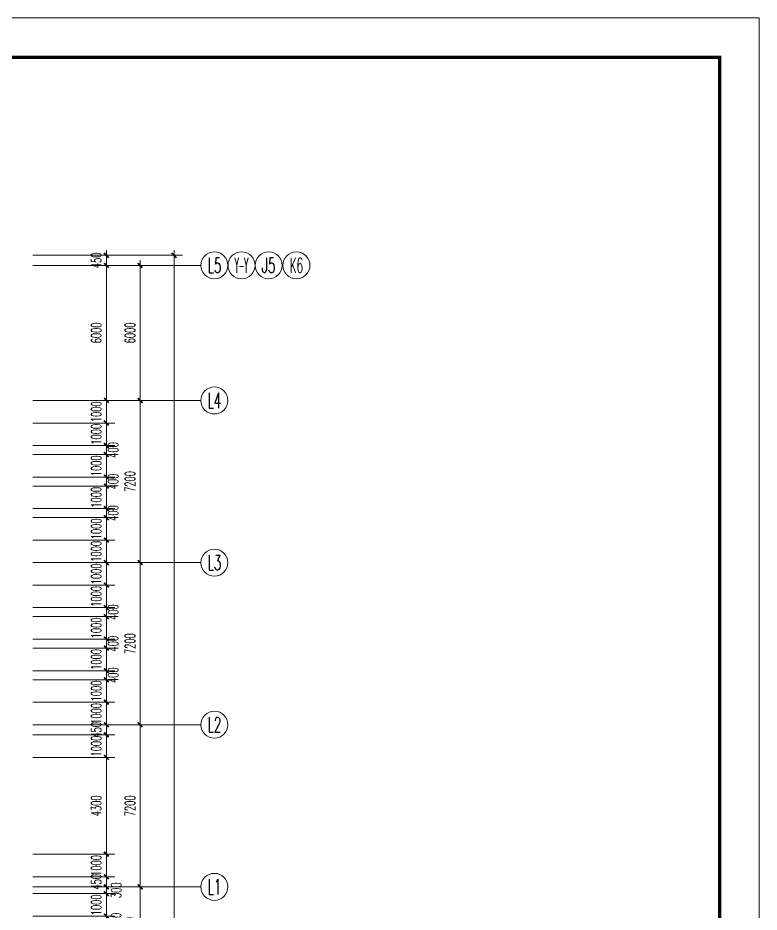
# Model space of a CAD drawing. Extents: x 2719331 to 3465925, y -270324 to -167476.
# Drawn here: x 3126278 to 3159206, y -208723 to -169011 of the extents above; entities that cross this region are included whole.
import ezdxf
from ezdxf.enums import TextEntityAlignment as Align

# ---------------------------------------------------------------- set-up
doc = ezdxf.new("R2010")
doc.units = 0
doc.header["$LTSCALE"] = 1500
doc.header["$MEASUREMENT"] = 0
doc.layers.get('0').update_dxf_attribs({"linetype": 'CONTINUOUS', "lineweight": 0})
doc.layers.get('DEFPOINTS').update_dxf_attribs({"linetype": 'CONTINUOUS', "lineweight": 5})
for name, color, linetype, lineweight in [('AXIS', 7, 'CONTINUOUS', 5), ('AXIS_TEXT', 7, 'CONTINUOUS', 5), ('我的', 7, 'CONTINUOUS', 5)]:
    doc.layers.add(name, color=color, linetype=linetype, lineweight=lineweight)
doc.styles.add('COMPLEX', font='COMPLEX')
doc.styles.add('DIM_FONT', font='romans.shx', dxfattribs={"width": 0.6})
doc.dimstyles.new('DIMN150', dxfattribs={"dimscale": 1.5, "dimtxt": 300, "dimasz": 1, "dimexe": 250, "dimexo": 300, "dimgap": 150, "dimtad": 1, "dimdec": 0, "dimdsep": 46, "dimtxsty": 'DIM_FONT', "dimblk": '_DIMX', "dimcen": 2.5, "dimdle": 0.3, "dimclrd": 7, "dimclre": 256, "dimclrt": 256, "dimadec": 0, "dimazin": 0, "dimtfac": 1, "dimtdec": 0, "dimtix": 1, "dimtmove": 2, "dimatfit": 3, "dimldrblk": '_DIMX', "dimfxl": 1, "dimtvp": 1, "dimtolj": 1, "dimtzin": 0, "dimlwd": -1, "dimlwe": -1, "dimarcsym": 0})

# ---------------------------------------------------------------- blocks, each defined once
blk = doc.blocks.new('_AXISO')
blk.add_circle((0, 0), 0.5)
at = {"layer": 'AXIS_TEXT', "style": 'COMPLEX', "width": 1.041667}
blk.add_attdef('A', text='', height=0.56, dxfattribs=at).set_placement((-0.25, -0.28), (0.25, -0.28), align=Align.FIT)
blk = doc.blocks.new('_DIMX')
blk.add_line((-150, 0), (150, 0))
at = {"const_width": 50}
blk.add_lwpolyline([(-70, -70), (70, 70)], dxfattribs=at)
blk = doc.blocks.new('*D1307')
at = {"layer": 'DEFPOINTS', "color": 0, "lineweight": 25}
for p in [(3126944, -180002), (3126944, -186002), (3131709, -186002)]:
    blk.add_point(p, dxfattribs=at)
at = {"layer": '我的'}
for p, q in [((3127394, -180002), (3132084, -180002)), ((3127394, -186002), (3132084, -186002))]:
    blk.add_line(p, q, dxfattribs=at)
at = {"layer": '我的', "color": 7}
blk.add_line((3131709, -180004), (3131709, -186001), dxfattribs=at)
at = {"layer": '我的', "color": 7, "xscale": 1.5, "yscale": 1.5, "zscale": 1.5}
for p, rotation in [((3131709, -180002), 90), ((3131709, -186002), 270)]:
    blk.add_blockref('_DIMX', p, dxfattribs=dict(at, rotation=rotation))
at = {"layer": '我的', "lineweight": 0, "insert": (3131259, -183002), "char_height": 450, "attachment_point": 5, "rotation": 90, "style": 'DIM_FONT'}
blk.add_mtext('\\A1;6000', dxfattribs=at)
blk = doc.blocks.new('*D1308')
at = {"layer": 'DEFPOINTS', "color": 0, "lineweight": 25}
for p in [(3126944, -186002), (3126944, -193202), (3131709, -193202)]:
    blk.add_point(p, dxfattribs=at)
at = {"layer": '我的'}
for p, q in [((3127394, -186002), (3132084, -186002)), ((3127394, -193202), (3132084, -193202))]:
    blk.add_line(p, q, dxfattribs=at)
at = {"layer": '我的', "color": 7}
blk.add_line((3131709, -186004), (3131709, -193201), dxfattribs=at)
at = {"layer": '我的', "color": 7, "xscale": 1.5, "yscale": 1.5, "zscale": 1.5}
for p, rotation in [((3131709, -186002), 90), ((3131709, -193202), 270)]:
    blk.add_blockref('_DIMX', p, dxfattribs=dict(at, rotation=rotation))
at = {"layer": '我的', "lineweight": 0, "insert": (3131259, -189602), "char_height": 450, "attachment_point": 5, "rotation": 90, "style": 'DIM_FONT'}
blk.add_mtext('\\A1;7200', dxfattribs=at)
blk = doc.blocks.new('*D1309')
at = {"layer": 'DEFPOINTS', "color": 0, "lineweight": 25}
for p in [(3126944, -193202), (3126944, -200402), (3131709, -200402)]:
    blk.add_point(p, dxfattribs=at)
at = {"layer": '我的'}
for p, q in [((3127394, -193202), (3132084, -193202)), ((3127394, -200402), (3132084, -200402))]:
    blk.add_line(p, q, dxfattribs=at)
at = {"layer": '我的', "color": 7}
blk.add_line((3131709, -193204), (3131709, -200401), dxfattribs=at)
at = {"layer": '我的', "color": 7, "xscale": 1.5, "yscale": 1.5, "zscale": 1.5}
for p, rotation in [((3131709, -193202), 90), ((3131709, -200402), 270)]:
    blk.add_blockref('_DIMX', p, dxfattribs=dict(at, rotation=rotation))
at = {"layer": '我的', "lineweight": 0, "insert": (3131259, -196802), "char_height": 450, "attachment_point": 5, "rotation": 90, "style": 'DIM_FONT'}
blk.add_mtext('\\A1;7200', dxfattribs=at)
blk = doc.blocks.new('*D1310')
at = {"layer": 'DEFPOINTS', "color": 0, "lineweight": 25}
for p in [(3126944, -200402), (3126944, -207602), (3131709, -207602)]:
    blk.add_point(p, dxfattribs=at)
at = {"layer": '我的'}
for p, q in [((3127394, -200402), (3132084, -200402)), ((3127394, -207602), (3132084, -207602))]:
    blk.add_line(p, q, dxfattribs=at)
at = {"layer": '我的', "color": 7}
blk.add_line((3131709, -200404), (3131709, -207601), dxfattribs=at)
at = {"layer": '我的', "color": 7, "xscale": 1.5, "yscale": 1.5, "zscale": 1.5}
for p, rotation in [((3131709, -200402), 90), ((3131709, -207602), 270)]:
    blk.add_blockref('_DIMX', p, dxfattribs=dict(at, rotation=rotation))
at = {"layer": '我的', "lineweight": 0, "insert": (3131259, -204002), "char_height": 450, "attachment_point": 5, "rotation": 90, "style": 'DIM_FONT'}
blk.add_mtext('\\A1;7200', dxfattribs=at)
blk = doc.blocks.new('*D1314')
at = {"layer": 'DEFPOINTS', "color": 0, "lineweight": 25}
for p in [(3126498, -207602), (3126944, -211202), (3131709, -211202)]:
    blk.add_point(p, dxfattribs=at)
at = {"layer": '我的'}
for p, q in [((3126948, -207602), (3132084, -207602)), ((3127394, -211202), (3132084, -211202))]:
    blk.add_line(p, q, dxfattribs=at)
at = {"layer": '我的', "color": 7}
blk.add_line((3131709, -207604), (3131709, -211201), dxfattribs=at)
at = {"layer": '我的', "color": 7, "xscale": 1.5, "yscale": 1.5, "zscale": 1.5}
for p, rotation in [((3131709, -207602), 90), ((3131709, -211202), 270)]:
    blk.add_blockref('_DIMX', p, dxfattribs=dict(at, rotation=rotation))
at = {"layer": '我的', "lineweight": 0, "insert": (3131259, -209402), "char_height": 450, "attachment_point": 5, "rotation": 90, "style": 'DIM_FONT'}
blk.add_mtext('\\A1;3600', dxfattribs=at)
blk = doc.blocks.new('*D1248')
at = {"layer": 'DEFPOINTS', "color": 0, "lineweight": 25}
for p in [(3126498, -180002), (3126498, -186002), (3130209, -186002)]:
    blk.add_point(p, dxfattribs=at)
at = {"layer": '我的'}
for p, q in [((3126948, -180002), (3130584, -180002)), ((3126948, -186002), (3130584, -186002))]:
    blk.add_line(p, q, dxfattribs=at)
at = {"layer": '我的', "color": 7}
blk.add_line((3130209, -180004), (3130209, -186001), dxfattribs=at)
at = {"layer": '我的', "color": 7, "xscale": 1.5, "yscale": 1.5, "zscale": 1.5}
for p, rotation in [((3130209, -180002), 90), ((3130209, -186002), 270)]:
    blk.add_blockref('_DIMX', p, dxfattribs=dict(at, rotation=rotation))
at = {"layer": '我的', "lineweight": 0, "insert": (3129759, -183002), "char_height": 450, "attachment_point": 5, "rotation": 90, "style": 'DIM_FONT'}
blk.add_mtext('\\A1;6000', dxfattribs=at)
blk = doc.blocks.new('*D1249')
at = {"layer": 'DEFPOINTS', "color": 0, "lineweight": 25}
for p in [(3126498, -179552), (3130209, -179552), (3126498, -180002)]:
    blk.add_point(p, dxfattribs=at)
at = {"layer": '我的'}
for p, q in [((3126948, -179552), (3130584, -179552)), ((3126948, -180002), (3130584, -180002))]:
    blk.add_line(p, q, dxfattribs=at)
at = {"layer": '我的', "color": 7}
for p, q in [((3130209, -179551), (3130209, -179549)), ((3130209, -180002), (3130209, -179552)), ((3130209, -180004), (3130209, -180005))]:
    blk.add_line(p, q, dxfattribs=at)
at = {"layer": '我的', "color": 7, "xscale": 1.5, "yscale": 1.5, "zscale": 1.5}
for p, rotation in [((3130209, -179552), 270), ((3130209, -180002), 90)]:
    blk.add_blockref('_DIMX', p, dxfattribs=dict(at, rotation=rotation))
at = {"layer": '我的', "lineweight": 0, "insert": (3129759, -179777), "char_height": 450, "attachment_point": 5, "rotation": 90, "style": 'DIM_FONT'}
blk.add_mtext('\\A1;450', dxfattribs=at)
blk = doc.blocks.new('*D1250')
at = {"layer": 'DEFPOINTS', "color": 0, "lineweight": 25}
for p in [(3126498, -186002), (3126498, -187002), (3130209, -187002)]:
    blk.add_point(p, dxfattribs=at)
at = {"layer": '我的'}
for p, q in [((3126948, -186002), (3130584, -186002)), ((3126948, -187002), (3130584, -187002))]:
    blk.add_line(p, q, dxfattribs=at)
at = {"layer": '我的', "color": 7}
for p, q in [((3130209, -186001), (3130209, -185999)), ((3130209, -186002), (3130209, -187002)), ((3130209, -187004), (3130209, -187005))]:
    blk.add_line(p, q, dxfattribs=at)
at = {"layer": '我的', "color": 7, "xscale": 1.5, "yscale": 1.5, "zscale": 1.5}
for p, rotation in [((3130209, -186002), 270), ((3130209, -187002), 90)]:
    blk.add_blockref('_DIMX', p, dxfattribs=dict(at, rotation=rotation))
at = {"layer": '我的', "lineweight": 0, "insert": (3129759, -186502), "char_height": 450, "attachment_point": 5, "rotation": 90, "style": 'DIM_FONT'}
blk.add_mtext('\\A1;1000', dxfattribs=at)
blk = doc.blocks.new('*D1251')
at = {"layer": 'DEFPOINTS', "color": 0, "lineweight": 25}
for p in [(3126498, -187002), (3126498, -188002), (3130209, -188002)]:
    blk.add_point(p, dxfattribs=at)
at = {"layer": '我的'}
for p, q in [((3126948, -187002), (3130584, -187002)), ((3126948, -188002), (3130584, -188002))]:
    blk.add_line(p, q, dxfattribs=at)
at = {"layer": '我的', "color": 7}
for p, q in [((3130209, -187001), (3130209, -186999)), ((3130209, -187002), (3130209, -188002)), ((3130209, -188004), (3130209, -188005))]:
    blk.add_line(p, q, dxfattribs=at)
at = {"layer": '我的', "color": 7, "xscale": 1.5, "yscale": 1.5, "zscale": 1.5}
for p, rotation in [((3130209, -187002), 270), ((3130209, -188002), 90)]:
    blk.add_blockref('_DIMX', p, dxfattribs=dict(at, rotation=rotation))
at = {"layer": '我的', "lineweight": 0, "insert": (3129759, -187502), "char_height": 450, "attachment_point": 5, "rotation": 90, "style": 'DIM_FONT'}
blk.add_mtext('\\A1;1000', dxfattribs=at)
blk = doc.blocks.new('*D1252')
at = {"layer": 'DEFPOINTS', "color": 0, "lineweight": 25}
for p in [(3126498, -188002), (3126498, -188402), (3130209, -188402)]:
    blk.add_point(p, dxfattribs=at)
at = {"layer": '我的'}
for p, q in [((3126948, -188002), (3130584, -188002)), ((3126948, -188402), (3130584, -188402))]:
    blk.add_line(p, q, dxfattribs=at)
at = {"layer": '我的', "color": 7}
for p, q in [((3130209, -188001), (3130209, -187999)), ((3130209, -188002), (3130209, -188402)), ((3130209, -188404), (3130209, -188405))]:
    blk.add_line(p, q, dxfattribs=at)
at = {"layer": '我的', "color": 7, "xscale": 1.5, "yscale": 1.5, "zscale": 1.5}
for p, rotation in [((3130209, -188002), 270), ((3130209, -188402), 90)]:
    blk.add_blockref('_DIMX', p, dxfattribs=dict(at, rotation=rotation))
at = {"layer": '我的', "lineweight": 0, "insert": (3130509, -188202), "char_height": 450, "attachment_point": 5, "rotation": 90, "style": 'DIM_FONT'}
blk.add_mtext('\\A1;400', dxfattribs=at)
blk = doc.blocks.new('*D1253')
at = {"layer": 'DEFPOINTS', "color": 0, "lineweight": 25}
for p in [(3126498, -188402), (3126498, -189402), (3130209, -189402)]:
    blk.add_point(p, dxfattribs=at)
at = {"layer": '我的'}
for p, q in [((3126948, -188402), (3130584, -188402)), ((3126948, -189402), (3130584, -189402))]:
    blk.add_line(p, q, dxfattribs=at)
at = {"layer": '我的', "color": 7}
for p, q in [((3130209, -188401), (3130209, -188399)), ((3130209, -188402), (3130209, -189402)), ((3130209, -189404), (3130209, -189405))]:
    blk.add_line(p, q, dxfattribs=at)
at = {"layer": '我的', "color": 7, "xscale": 1.5, "yscale": 1.5, "zscale": 1.5}
for p, rotation in [((3130209, -188402), 270), ((3130209, -189402), 90)]:
    blk.add_blockref('_DIMX', p, dxfattribs=dict(at, rotation=rotation))
at = {"layer": '我的', "lineweight": 0, "insert": (3129759, -188902), "char_height": 450, "attachment_point": 5, "rotation": 90, "style": 'DIM_FONT'}
blk.add_mtext('\\A1;1000', dxfattribs=at)
blk = doc.blocks.new('*D1254')
at = {"layer": 'DEFPOINTS', "color": 0, "lineweight": 25}
for p in [(3126498, -189402), (3126498, -189802), (3130209, -189802)]:
    blk.add_point(p, dxfattribs=at)
at = {"layer": '我的'}
for p, q in [((3126948, -189402), (3130584, -189402)), ((3126948, -189802), (3130584, -189802))]:
    blk.add_line(p, q, dxfattribs=at)
at = {"layer": '我的', "color": 7}
for p, q in [((3130209, -189401), (3130209, -189399)), ((3130209, -189402), (3130209, -189802)), ((3130209, -189804), (3130209, -189805))]:
    blk.add_line(p, q, dxfattribs=at)
at = {"layer": '我的', "color": 7, "xscale": 1.5, "yscale": 1.5, "zscale": 1.5}
for p, rotation in [((3130209, -189402), 270), ((3130209, -189802), 90)]:
    blk.add_blockref('_DIMX', p, dxfattribs=dict(at, rotation=rotation))
at = {"layer": '我的', "lineweight": 0, "insert": (3130509, -189602), "char_height": 450, "attachment_point": 5, "rotation": 90, "style": 'DIM_FONT'}
blk.add_mtext('\\A1;400', dxfattribs=at)
blk = doc.blocks.new('*D1255')
at = {"layer": 'DEFPOINTS', "color": 0, "lineweight": 25}
for p in [(3126498, -189802), (3126498, -190802), (3130209, -190802)]:
    blk.add_point(p, dxfattribs=at)
at = {"layer": '我的'}
for p, q in [((3126948, -189802), (3130584, -189802)), ((3126948, -190802), (3130584, -190802))]:
    blk.add_line(p, q, dxfattribs=at)
at = {"layer": '我的', "color": 7}
for p, q in [((3130209, -189801), (3130209, -189799)), ((3130209, -189802), (3130209, -190802)), ((3130209, -190804), (3130209, -190805))]:
    blk.add_line(p, q, dxfattribs=at)
at = {"layer": '我的', "color": 7, "xscale": 1.5, "yscale": 1.5, "zscale": 1.5}
for p, rotation in [((3130209, -189802), 270), ((3130209, -190802), 90)]:
    blk.add_blockref('_DIMX', p, dxfattribs=dict(at, rotation=rotation))
at = {"layer": '我的', "lineweight": 0, "insert": (3129759, -190302), "char_height": 450, "attachment_point": 5, "rotation": 90, "style": 'DIM_FONT'}
blk.add_mtext('\\A1;1000', dxfattribs=at)
blk = doc.blocks.new('*D1256')
at = {"layer": 'DEFPOINTS', "color": 0, "lineweight": 25}
for p in [(3126498, -190802), (3126498, -191202), (3130209, -191202)]:
    blk.add_point(p, dxfattribs=at)
at = {"layer": '我的'}
for p, q in [((3126948, -190802), (3130584, -190802)), ((3126948, -191202), (3130584, -191202))]:
    blk.add_line(p, q, dxfattribs=at)
at = {"layer": '我的', "color": 7}
for p, q in [((3130209, -190801), (3130209, -190799)), ((3130209, -190802), (3130209, -191202)), ((3130209, -191204), (3130209, -191205))]:
    blk.add_line(p, q, dxfattribs=at)
at = {"layer": '我的', "color": 7, "xscale": 1.5, "yscale": 1.5, "zscale": 1.5}
for p, rotation in [((3130209, -190802), 270), ((3130209, -191202), 90)]:
    blk.add_blockref('_DIMX', p, dxfattribs=dict(at, rotation=rotation))
at = {"layer": '我的', "lineweight": 0, "insert": (3130509, -191002), "char_height": 450, "attachment_point": 5, "rotation": 90, "style": 'DIM_FONT'}
blk.add_mtext('\\A1;400', dxfattribs=at)
blk = doc.blocks.new('*D1257')
at = {"layer": 'DEFPOINTS', "color": 0, "lineweight": 25}
for p in [(3126498, -191202), (3126498, -192202), (3130209, -192202)]:
    blk.add_point(p, dxfattribs=at)
at = {"layer": '我的'}
for p, q in [((3126948, -191202), (3130584, -191202)), ((3126948, -192202), (3130584, -192202))]:
    blk.add_line(p, q, dxfattribs=at)
at = {"layer": '我的', "color": 7}
for p, q in [((3130209, -191201), (3130209, -191199)), ((3130209, -191202), (3130209, -192202)), ((3130209, -192204), (3130209, -192205))]:
    blk.add_line(p, q, dxfattribs=at)
at = {"layer": '我的', "color": 7, "xscale": 1.5, "yscale": 1.5, "zscale": 1.5}
for p, rotation in [((3130209, -191202), 270), ((3130209, -192202), 90)]:
    blk.add_blockref('_DIMX', p, dxfattribs=dict(at, rotation=rotation))
at = {"layer": '我的', "lineweight": 0, "insert": (3129759, -191702), "char_height": 450, "attachment_point": 5, "rotation": 90, "style": 'DIM_FONT'}
blk.add_mtext('\\A1;1000', dxfattribs=at)
blk = doc.blocks.new('*D1258')
at = {"layer": 'DEFPOINTS', "color": 0, "lineweight": 25}
for p in [(3126498, -192202), (3126498, -193202), (3130209, -193202)]:
    blk.add_point(p, dxfattribs=at)
at = {"layer": '我的'}
for p, q in [((3126948, -192202), (3130584, -192202)), ((3126948, -193202), (3130584, -193202))]:
    blk.add_line(p, q, dxfattribs=at)
at = {"layer": '我的', "color": 7}
for p, q in [((3130209, -192201), (3130209, -192199)), ((3130209, -192202), (3130209, -193202)), ((3130209, -193204), (3130209, -193205))]:
    blk.add_line(p, q, dxfattribs=at)
at = {"layer": '我的', "color": 7, "xscale": 1.5, "yscale": 1.5, "zscale": 1.5}
for p, rotation in [((3130209, -192202), 270), ((3130209, -193202), 90)]:
    blk.add_blockref('_DIMX', p, dxfattribs=dict(at, rotation=rotation))
at = {"layer": '我的', "lineweight": 0, "insert": (3129759, -192702), "char_height": 450, "attachment_point": 5, "rotation": 90, "style": 'DIM_FONT'}
blk.add_mtext('\\A1;1000', dxfattribs=at)
blk = doc.blocks.new('*D1259')
at = {"layer": 'DEFPOINTS', "color": 0, "lineweight": 25}
for p in [(3126498, -193202), (3126498, -194202), (3130209, -194202)]:
    blk.add_point(p, dxfattribs=at)
at = {"layer": '我的'}
for p, q in [((3126948, -193202), (3130584, -193202)), ((3126948, -194202), (3130584, -194202))]:
    blk.add_line(p, q, dxfattribs=at)
at = {"layer": '我的', "color": 7}
for p, q in [((3130209, -193201), (3130209, -193199)), ((3130209, -193202), (3130209, -194202)), ((3130209, -194204), (3130209, -194205))]:
    blk.add_line(p, q, dxfattribs=at)
at = {"layer": '我的', "color": 7, "xscale": 1.5, "yscale": 1.5, "zscale": 1.5}
for p, rotation in [((3130209, -193202), 270), ((3130209, -194202), 90)]:
    blk.add_blockref('_DIMX', p, dxfattribs=dict(at, rotation=rotation))
at = {"layer": '我的', "lineweight": 0, "insert": (3129759, -193702), "char_height": 450, "attachment_point": 5, "rotation": 90, "style": 'DIM_FONT'}
blk.add_mtext('\\A1;1000', dxfattribs=at)
blk = doc.blocks.new('*D1260')
at = {"layer": 'DEFPOINTS', "color": 0, "lineweight": 25}
for p in [(3126498, -194202), (3126498, -195202), (3130209, -195202)]:
    blk.add_point(p, dxfattribs=at)
at = {"layer": '我的'}
for p, q in [((3126948, -194202), (3130584, -194202)), ((3126948, -195202), (3130584, -195202))]:
    blk.add_line(p, q, dxfattribs=at)
at = {"layer": '我的', "color": 7}
for p, q in [((3130209, -194201), (3130209, -194199)), ((3130209, -194202), (3130209, -195202)), ((3130209, -195204), (3130209, -195205))]:
    blk.add_line(p, q, dxfattribs=at)
at = {"layer": '我的', "color": 7, "xscale": 1.5, "yscale": 1.5, "zscale": 1.5}
for p, rotation in [((3130209, -194202), 270), ((3130209, -195202), 90)]:
    blk.add_blockref('_DIMX', p, dxfattribs=dict(at, rotation=rotation))
at = {"layer": '我的', "lineweight": 0, "insert": (3129759, -194702), "char_height": 450, "attachment_point": 5, "rotation": 90, "style": 'DIM_FONT'}
blk.add_mtext('\\A1;1000', dxfattribs=at)
blk = doc.blocks.new('*D1261')
at = {"layer": 'DEFPOINTS', "color": 0, "lineweight": 25}
for p in [(3126498, -195202), (3126498, -195602), (3130209, -195602)]:
    blk.add_point(p, dxfattribs=at)
at = {"layer": '我的'}
for p, q in [((3126948, -195202), (3130584, -195202)), ((3126948, -195602), (3130584, -195602))]:
    blk.add_line(p, q, dxfattribs=at)
at = {"layer": '我的', "color": 7}
for p, q in [((3130209, -195201), (3130209, -195199)), ((3130209, -195202), (3130209, -195602)), ((3130209, -195604), (3130209, -195605))]:
    blk.add_line(p, q, dxfattribs=at)
at = {"layer": '我的', "color": 7, "xscale": 1.5, "yscale": 1.5, "zscale": 1.5}
for p, rotation in [((3130209, -195202), 270), ((3130209, -195602), 90)]:
    blk.add_blockref('_DIMX', p, dxfattribs=dict(at, rotation=rotation))
at = {"layer": '我的', "lineweight": 0, "insert": (3130509, -195402), "char_height": 450, "attachment_point": 5, "rotation": 90, "style": 'DIM_FONT'}
blk.add_mtext('\\A1;400', dxfattribs=at)
blk = doc.blocks.new('*D1262')
at = {"layer": 'DEFPOINTS', "color": 0, "lineweight": 25}
for p in [(3126498, -195602), (3126498, -196602), (3130209, -196602)]:
    blk.add_point(p, dxfattribs=at)
at = {"layer": '我的'}
for p, q in [((3126948, -195602), (3130584, -195602)), ((3126948, -196602), (3130584, -196602))]:
    blk.add_line(p, q, dxfattribs=at)
at = {"layer": '我的', "color": 7}
for p, q in [((3130209, -195601), (3130209, -195599)), ((3130209, -195602), (3130209, -196602)), ((3130209, -196604), (3130209, -196605))]:
    blk.add_line(p, q, dxfattribs=at)
at = {"layer": '我的', "color": 7, "xscale": 1.5, "yscale": 1.5, "zscale": 1.5}
for p, rotation in [((3130209, -195602), 270), ((3130209, -196602), 90)]:
    blk.add_blockref('_DIMX', p, dxfattribs=dict(at, rotation=rotation))
at = {"layer": '我的', "lineweight": 0, "insert": (3129759, -196102), "char_height": 450, "attachment_point": 5, "rotation": 90, "style": 'DIM_FONT'}
blk.add_mtext('\\A1;1000', dxfattribs=at)
blk = doc.blocks.new('*D1263')
at = {"layer": 'DEFPOINTS', "color": 0, "lineweight": 25}
for p in [(3126498, -196602), (3126498, -197002), (3130209, -197002)]:
    blk.add_point(p, dxfattribs=at)
at = {"layer": '我的'}
for p, q in [((3126948, -196602), (3130584, -196602)), ((3126948, -197002), (3130584, -197002))]:
    blk.add_line(p, q, dxfattribs=at)
at = {"layer": '我的', "color": 7}
for p, q in [((3130209, -196601), (3130209, -196599)), ((3130209, -196602), (3130209, -197002)), ((3130209, -197004), (3130209, -197005))]:
    blk.add_line(p, q, dxfattribs=at)
at = {"layer": '我的', "color": 7, "xscale": 1.5, "yscale": 1.5, "zscale": 1.5}
for p, rotation in [((3130209, -196602), 270), ((3130209, -197002), 90)]:
    blk.add_blockref('_DIMX', p, dxfattribs=dict(at, rotation=rotation))
at = {"layer": '我的', "lineweight": 0, "insert": (3130509, -196802), "char_height": 450, "attachment_point": 5, "rotation": 90, "style": 'DIM_FONT'}
blk.add_mtext('\\A1;400', dxfattribs=at)
blk = doc.blocks.new('*D1264')
at = {"layer": 'DEFPOINTS', "color": 0, "lineweight": 25}
for p in [(3126498, -197002), (3126498, -198002), (3130209, -198002)]:
    blk.add_point(p, dxfattribs=at)
at = {"layer": '我的'}
for p, q in [((3126948, -197002), (3130584, -197002)), ((3126948, -198002), (3130584, -198002))]:
    blk.add_line(p, q, dxfattribs=at)
at = {"layer": '我的', "color": 7}
for p, q in [((3130209, -197001), (3130209, -196999)), ((3130209, -197002), (3130209, -198002)), ((3130209, -198004), (3130209, -198005))]:
    blk.add_line(p, q, dxfattribs=at)
at = {"layer": '我的', "color": 7, "xscale": 1.5, "yscale": 1.5, "zscale": 1.5}
for p, rotation in [((3130209, -197002), 270), ((3130209, -198002), 90)]:
    blk.add_blockref('_DIMX', p, dxfattribs=dict(at, rotation=rotation))
at = {"layer": '我的', "lineweight": 0, "insert": (3129759, -197502), "char_height": 450, "attachment_point": 5, "rotation": 90, "style": 'DIM_FONT'}
blk.add_mtext('\\A1;1000', dxfattribs=at)
blk = doc.blocks.new('*D1265')
at = {"layer": 'DEFPOINTS', "color": 0, "lineweight": 25}
for p in [(3126498, -198002), (3126498, -198402), (3130209, -198402)]:
    blk.add_point(p, dxfattribs=at)
at = {"layer": '我的'}
for p, q in [((3126948, -198002), (3130584, -198002)), ((3126948, -198402), (3130584, -198402))]:
    blk.add_line(p, q, dxfattribs=at)
at = {"layer": '我的', "color": 7}
for p, q in [((3130209, -198001), (3130209, -197999)), ((3130209, -198002), (3130209, -198402)), ((3130209, -198404), (3130209, -198405))]:
    blk.add_line(p, q, dxfattribs=at)
at = {"layer": '我的', "color": 7, "xscale": 1.5, "yscale": 1.5, "zscale": 1.5}
for p, rotation in [((3130209, -198002), 270), ((3130209, -198402), 90)]:
    blk.add_blockref('_DIMX', p, dxfattribs=dict(at, rotation=rotation))
at = {"layer": '我的', "lineweight": 0, "insert": (3130509, -198202), "char_height": 450, "attachment_point": 5, "rotation": 90, "style": 'DIM_FONT'}
blk.add_mtext('\\A1;400', dxfattribs=at)
blk = doc.blocks.new('*D1266')
at = {"layer": 'DEFPOINTS', "color": 0, "lineweight": 25}
for p in [(3126498, -198402), (3126498, -199402), (3130209, -199402)]:
    blk.add_point(p, dxfattribs=at)
at = {"layer": '我的'}
for p, q in [((3126948, -198402), (3130584, -198402)), ((3126948, -199402), (3130584, -199402))]:
    blk.add_line(p, q, dxfattribs=at)
at = {"layer": '我的', "color": 7}
for p, q in [((3130209, -198401), (3130209, -198399)), ((3130209, -198402), (3130209, -199402)), ((3130209, -199404), (3130209, -199405))]:
    blk.add_line(p, q, dxfattribs=at)
at = {"layer": '我的', "color": 7, "xscale": 1.5, "yscale": 1.5, "zscale": 1.5}
for p, rotation in [((3130209, -198402), 270), ((3130209, -199402), 90)]:
    blk.add_blockref('_DIMX', p, dxfattribs=dict(at, rotation=rotation))
at = {"layer": '我的', "lineweight": 0, "insert": (3129759, -198902), "char_height": 450, "attachment_point": 5, "rotation": 90, "style": 'DIM_FONT'}
blk.add_mtext('\\A1;1000', dxfattribs=at)
blk = doc.blocks.new('*D1267')
at = {"layer": 'DEFPOINTS', "color": 0, "lineweight": 25}
for p in [(3126498, -199402), (3126498, -200402), (3130209, -200402)]:
    blk.add_point(p, dxfattribs=at)
at = {"layer": '我的'}
for p, q in [((3126948, -199402), (3130584, -199402)), ((3126948, -200402), (3130584, -200402))]:
    blk.add_line(p, q, dxfattribs=at)
at = {"layer": '我的', "color": 7}
for p, q in [((3130209, -199401), (3130209, -199399)), ((3130209, -199402), (3130209, -200402)), ((3130209, -200404), (3130209, -200405))]:
    blk.add_line(p, q, dxfattribs=at)
at = {"layer": '我的', "color": 7, "xscale": 1.5, "yscale": 1.5, "zscale": 1.5}
for p, rotation in [((3130209, -199402), 270), ((3130209, -200402), 90)]:
    blk.add_blockref('_DIMX', p, dxfattribs=dict(at, rotation=rotation))
at = {"layer": '我的', "lineweight": 0, "insert": (3129759, -199902), "char_height": 450, "attachment_point": 5, "rotation": 90, "style": 'DIM_FONT'}
blk.add_mtext('\\A1;1000', dxfattribs=at)
blk = doc.blocks.new('*D1268')
at = {"layer": 'DEFPOINTS', "color": 0, "lineweight": 25}
for p in [(3126498, -207602), (3126498, -207902), (3130209, -207902)]:
    blk.add_point(p, dxfattribs=at)
at = {"layer": '我的'}
for p, q in [((3126948, -207602), (3130584, -207602)), ((3126948, -207902), (3130584, -207902))]:
    blk.add_line(p, q, dxfattribs=at)
at = {"layer": '我的', "color": 7}
for p, q in [((3130209, -207601), (3130209, -207599)), ((3130209, -207602), (3130209, -207902)), ((3130209, -207904), (3130209, -207905))]:
    blk.add_line(p, q, dxfattribs=at)
at = {"layer": '我的', "color": 7, "xscale": 1.5, "yscale": 1.5, "zscale": 1.5}
for p, rotation in [((3130209, -207602), 270), ((3130209, -207902), 90)]:
    blk.add_blockref('_DIMX', p, dxfattribs=dict(at, rotation=rotation))
at = {"layer": '我的', "lineweight": 0, "insert": (3130641, -207752), "char_height": 450, "attachment_point": 5, "rotation": 90, "style": 'DIM_FONT'}
blk.add_mtext('\\A1;300', dxfattribs=at)
blk = doc.blocks.new('*D1269')
at = {"layer": 'DEFPOINTS', "color": 0, "lineweight": 25}
for p in [(3126498, -208902), (3126498, -209302), (3130209, -209302)]:
    blk.add_point(p, dxfattribs=at)
at = {"layer": '我的'}
for p, q in [((3126948, -208902), (3130584, -208902)), ((3126948, -209302), (3130584, -209302))]:
    blk.add_line(p, q, dxfattribs=at)
at = {"layer": '我的', "color": 7}
for p, q in [((3130209, -208901), (3130209, -208899)), ((3130209, -208902), (3130209, -209302)), ((3130209, -209304), (3130209, -209305))]:
    blk.add_line(p, q, dxfattribs=at)
at = {"layer": '我的', "color": 7, "xscale": 1.5, "yscale": 1.5, "zscale": 1.5}
for p, rotation in [((3130209, -208902), 270), ((3130209, -209302), 90)]:
    blk.add_blockref('_DIMX', p, dxfattribs=dict(at, rotation=rotation))
at = {"layer": '我的', "lineweight": 0, "insert": (3130641, -209102), "char_height": 450, "attachment_point": 5, "rotation": 90, "style": 'DIM_FONT'}
blk.add_mtext('\\A1;400', dxfattribs=at)
blk = doc.blocks.new('*D1278')
at = {"layer": 'DEFPOINTS', "color": 0, "lineweight": 25}
for p in [(3129764, -179552), (3129764, -242952), (3133214, -242952)]:
    blk.add_point(p, dxfattribs=at)
at = {"layer": '我的'}
for p, q in [((3130214, -179552), (3133589, -179552)), ((3130214, -242952), (3133589, -242952))]:
    blk.add_line(p, q, dxfattribs=at)
at = {"layer": '我的', "color": 7}
blk.add_line((3133214, -179554), (3133214, -242951), dxfattribs=at)
at = {"layer": '我的', "color": 7, "xscale": 1.5, "yscale": 1.5, "zscale": 1.5}
for p, rotation in [((3133214, -179552), 90), ((3133214, -242952), 270)]:
    blk.add_blockref('_DIMX', p, dxfattribs=dict(at, rotation=rotation))
at = {"layer": '我的', "lineweight": 0, "insert": (3132764, -211252), "char_height": 450, "attachment_point": 5, "rotation": 90, "style": 'DIM_FONT'}
blk.add_mtext('\\A1;63400', dxfattribs=at)
blk = doc.blocks.new('*D1285')
at = {"layer": 'DEFPOINTS', "color": 0, "lineweight": 25}
for p in [(3126498, -207902), (3130209, -207902), (3126498, -208902)]:
    blk.add_point(p, dxfattribs=at)
at = {"layer": '我的'}
for p, q in [((3126948, -207902), (3130584, -207902)), ((3126948, -208902), (3130584, -208902))]:
    blk.add_line(p, q, dxfattribs=at)
at = {"layer": '我的', "color": 7}
for p, q in [((3130209, -207901), (3130209, -207899)), ((3130209, -208902), (3130209, -207902)), ((3130209, -208904), (3130209, -208905))]:
    blk.add_line(p, q, dxfattribs=at)
at = {"layer": '我的', "color": 7, "xscale": 1.5, "yscale": 1.5, "zscale": 1.5}
for p, rotation in [((3130209, -207902), 270), ((3130209, -208902), 90)]:
    blk.add_blockref('_DIMX', p, dxfattribs=dict(at, rotation=rotation))
at = {"layer": '我的', "lineweight": 0, "insert": (3129759, -208402), "char_height": 450, "attachment_point": 5, "rotation": 90, "style": 'DIM_FONT'}
blk.add_mtext('\\A1;1000', dxfattribs=at)
blk = doc.blocks.new('*D1295')
at = {"layer": 'DEFPOINTS', "color": 0, "lineweight": 25}
for p in [(3126498, -200402), (3130209, -200402), (3126498, -200852)]:
    blk.add_point(p, dxfattribs=at)
at = {"layer": '我的'}
for p, q in [((3126948, -200402), (3130584, -200402)), ((3126948, -200852), (3130584, -200852))]:
    blk.add_line(p, q, dxfattribs=at)
at = {"layer": '我的', "color": 7}
for p, q in [((3130209, -200401), (3130209, -200399)), ((3130209, -200852), (3130209, -200402)), ((3130209, -200854), (3130209, -200855))]:
    blk.add_line(p, q, dxfattribs=at)
at = {"layer": '我的', "color": 7, "xscale": 1.5, "yscale": 1.5, "zscale": 1.5}
for p, rotation in [((3130209, -200402), 270), ((3130209, -200852), 90)]:
    blk.add_blockref('_DIMX', p, dxfattribs=dict(at, rotation=rotation))
at = {"layer": '我的', "lineweight": 0, "insert": (3129759, -200627), "char_height": 450, "attachment_point": 5, "rotation": 90, "style": 'DIM_FONT'}
blk.add_mtext('\\A1;450', dxfattribs=at)
blk = doc.blocks.new('*D1296')
at = {"layer": 'DEFPOINTS', "color": 0, "lineweight": 25}
for p in [(3126498, -207152), (3126498, -207602), (3130209, -207602)]:
    blk.add_point(p, dxfattribs=at)
at = {"layer": '我的'}
for p, q in [((3126948, -207152), (3130584, -207152)), ((3126948, -207602), (3130584, -207602))]:
    blk.add_line(p, q, dxfattribs=at)
at = {"layer": '我的', "color": 7}
for p, q in [((3130209, -207151), (3130209, -207149)), ((3130209, -207152), (3130209, -207602)), ((3130209, -207604), (3130209, -207605))]:
    blk.add_line(p, q, dxfattribs=at)
at = {"layer": '我的', "color": 7, "xscale": 1.5, "yscale": 1.5, "zscale": 1.5}
for p, rotation in [((3130209, -207152), 270), ((3130209, -207602), 90)]:
    blk.add_blockref('_DIMX', p, dxfattribs=dict(at, rotation=rotation))
at = {"layer": '我的', "lineweight": 0, "insert": (3129759, -207377), "char_height": 450, "attachment_point": 5, "rotation": 90, "style": 'DIM_FONT'}
blk.add_mtext('\\A1;450', dxfattribs=at)
blk = doc.blocks.new('*D1205')
at = {"layer": 'DEFPOINTS', "color": 0, "lineweight": 25}
for p in [(3126498, -206152), (3130209, -206152), (3126498, -207152)]:
    blk.add_point(p, dxfattribs=at)
at = {"layer": '我的'}
for p, q in [((3126948, -206152), (3130584, -206152)), ((3126948, -207152), (3130584, -207152))]:
    blk.add_line(p, q, dxfattribs=at)
at = {"layer": '我的', "color": 7}
for p, q in [((3130209, -206151), (3130209, -206149)), ((3130209, -207152), (3130209, -206152)), ((3130209, -207154), (3130209, -207155))]:
    blk.add_line(p, q, dxfattribs=at)
at = {"layer": '我的', "color": 7, "xscale": 1.5, "yscale": 1.5, "zscale": 1.5}
for p, rotation in [((3130209, -206152), 270), ((3130209, -207152), 90)]:
    blk.add_blockref('_DIMX', p, dxfattribs=dict(at, rotation=rotation))
at = {"layer": '我的', "lineweight": 0, "insert": (3129759, -206652), "char_height": 450, "attachment_point": 5, "rotation": 90, "style": 'DIM_FONT'}
blk.add_mtext('\\A1;1000', dxfattribs=at)
blk = doc.blocks.new('*D1206')
at = {"layer": 'DEFPOINTS', "color": 0, "lineweight": 25}
for p in [(3126498, -201852), (3126498, -206152), (3130209, -206152)]:
    blk.add_point(p, dxfattribs=at)
at = {"layer": '我的'}
for p, q in [((3126948, -201852), (3130584, -201852)), ((3126948, -206152), (3130584, -206152))]:
    blk.add_line(p, q, dxfattribs=at)
at = {"layer": '我的', "color": 7}
blk.add_line((3130209, -201854), (3130209, -206151), dxfattribs=at)
at = {"layer": '我的', "color": 7, "xscale": 1.5, "yscale": 1.5, "zscale": 1.5}
for p, rotation in [((3130209, -201852), 90), ((3130209, -206152), 270)]:
    blk.add_blockref('_DIMX', p, dxfattribs=dict(at, rotation=rotation))
at = {"layer": '我的', "lineweight": 0, "insert": (3129759, -204002), "char_height": 450, "attachment_point": 5, "rotation": 90, "style": 'DIM_FONT'}
blk.add_mtext('\\A1;4300', dxfattribs=at)
blk = doc.blocks.new('*D1003')
at = {"layer": 'DEFPOINTS', "color": 0, "lineweight": 25}
for p in [(3126498, -200852), (3126498, -201852), (3130209, -201852)]:
    blk.add_point(p, dxfattribs=at)
at = {"layer": '我的'}
for p, q in [((3126948, -200852), (3130584, -200852)), ((3126948, -201852), (3130584, -201852))]:
    blk.add_line(p, q, dxfattribs=at)
at = {"layer": '我的', "color": 7}
for p, q in [((3130209, -200851), (3130209, -200849)), ((3130209, -200852), (3130209, -201852)), ((3130209, -201854), (3130209, -201855))]:
    blk.add_line(p, q, dxfattribs=at)
at = {"layer": '我的', "color": 7, "xscale": 1.5, "yscale": 1.5, "zscale": 1.5}
for p, rotation in [((3130209, -200852), 270), ((3130209, -201852), 90)]:
    blk.add_blockref('_DIMX', p, dxfattribs=dict(at, rotation=rotation))
at = {"layer": '我的', "lineweight": 0, "insert": (3129759, -201352), "char_height": 450, "attachment_point": 5, "rotation": 90, "style": 'DIM_FONT'}
blk.add_mtext('\\A1;1000', dxfattribs=at)

msp = doc.modelspace()

# ---------------------------------------------------------------- linework, layer by layer
at = {"layer": 'AXIS', "color": 250}
msp.add_lwpolyline([(3022485, -169010.7), (3022485, -270324.1), (3159205.6, -270324.1), (3159205.6, -169010.7)], close=True, dxfattribs=at)
at = {"layer": 'AXIS', "color": 0, "const_width": 140.2}
msp.add_lwpolyline([(3024237.9, -170763.5), (3024237.9, -268571.3), (3157452.7, -268571.3), (3157452.7, -170763.5)], close=True, dxfattribs=at)
at = {"layer": '我的', "lineweight": 0}
for p, q in [((3126943.8, -180002), (3134408.8, -180002)), ((3131708.8, -180003), (3130208.8, -180003)), ((3134408.8, -186002), (3126943.8, -186002)), ((3134408.8, -193202), (3126943.8, -193202)), ((3134408.8, -200402), (3126943.8, -200402)), ((3134408.8, -207602), (3126943.8, -207602))]:
    msp.add_line(p, q, dxfattribs=at)

# ---------------------------------------------------------------- block references
ref = msp.add_blockref('_AXISO', (3135008.8, -180002), dxfattribs=dict(at, xscale=-1200, yscale=1200, zscale=1200))
ref.add_attrib('A', 'L5', dxfattribs={"layer": 'AXIS_TEXT', "height": 672, "style": 'COMPLEX', "width": 0.585938}).set_placement((3134708.8, -180338), (3135308.8, -180338), align=Align.FIT)
ref = msp.add_blockref('_AXISO', (3136212.4, -180002), dxfattribs=dict(at, xscale=1200, yscale=1200, zscale=1200))
ref.add_attrib('A', 'Y-Y', dxfattribs={"layer": 'AXIS_TEXT', "height": 672, "style": 'COMPLEX', "width": 0.284091}).set_placement((3135912.4, -180338), (3136512.4, -180338), align=Align.FIT)
ref = msp.add_blockref('_AXISO', (3137416, -180002), dxfattribs=dict(at, xscale=1200, yscale=1200, zscale=1200))
ref.add_attrib('A', 'J5', dxfattribs={"layer": 'AXIS_TEXT', "height": 672, "style": 'COMPLEX', "width": 0.646552}).set_placement((3137116, -180338), (3137716, -180338), align=Align.FIT)
ref = msp.add_blockref('_AXISO', (3138652, -180002), dxfattribs=dict(at, xscale=1200, yscale=1200, zscale=1200))
ref.add_attrib('A', 'K6', dxfattribs={"layer": 'AXIS_TEXT', "height": 672, "style": 'COMPLEX', "width": 0.520833}).set_placement((3138352, -180338), (3138952, -180338), align=Align.FIT)
ref = msp.add_blockref('_AXISO', (3135008.8, -186002), dxfattribs=dict(at, xscale=-1200, yscale=1200, zscale=1200))
ref.add_attrib('A', 'L4', dxfattribs={"layer": 'AXIS_TEXT', "height": 672, "style": 'COMPLEX', "width": 0.551471}).set_placement((3134708.8, -186338), (3135308.8, -186338), align=Align.FIT)
ref = msp.add_blockref('_AXISO', (3135008.8, -193202), dxfattribs=dict(at, xscale=-1200, yscale=1200, zscale=1200))
ref.add_attrib('A', 'L3', dxfattribs={"layer": 'AXIS_TEXT', "height": 672, "style": 'COMPLEX', "width": 0.585938}).set_placement((3134708.8, -193538), (3135308.8, -193538), align=Align.FIT)
ref = msp.add_blockref('_AXISO', (3135008.8, -200402), dxfattribs=dict(at, xscale=-1200, yscale=1200, zscale=1200))
ref.add_attrib('A', 'L2', dxfattribs={"layer": 'AXIS_TEXT', "height": 672, "style": 'COMPLEX', "width": 0.585937}).set_placement((3134708.8, -200738), (3135308.8, -200738), align=Align.FIT)
ref = msp.add_blockref('_AXISO', (3135008.8, -207602), dxfattribs=dict(at, xscale=-1200, yscale=1200, zscale=1200))
ref.add_attrib('A', 'L1', dxfattribs={"layer": 'AXIS_TEXT', "height": 672, "style": 'COMPLEX', "width": 0.694444}).set_placement((3134708.8, -207938), (3135308.8, -207938), align=Align.FIT)

# ---------------------------------------------------------------- dimensions: what is measured, and where the dimension line sits
for base, p1, p2, angle, picture, middle in [((3130208.8, -179552), (3126498.1, -180002), (3126498.1, -179552), 90, '*D1249', (3129758.8, -179777)), ((3133213.5, -242952), (3129763.5, -179552), (3129763.5, -242952), 90, '*D1278', (3132763.5, -211252)), ((3130208.8, -186002), (3126498.1, -180002), (3126498.1, -186002), 90, '*D1248', (3129758.8, -183002)), ((3130208.8, -187002), (3126498.1, -186002), (3126498.1, -187002), 90, '*D1250', (3129758.8, -186502)), ((3131708.8, -193202), (3126943.8, -186002), (3126943.8, -193202), 270, '*D1308', (3131258.8, -189602)), ((3130208.8, -188002), (3126498.1, -187002), (3126498.1, -188002), 90, '*D1251', (3129758.8, -187502)), ((3130208.8, -189402), (3126498.1, -188402), (3126498.1, -189402), 90, '*D1253', (3129758.8, -188902)), ((3130208.8, -190802), (3126498.1, -189802), (3126498.1, -190802), 90, '*D1255', (3129758.8, -190302)), ((3130208.8, -192202), (3126498.1, -191202), (3126498.1, -192202), 90, '*D1257', (3129758.8, -191702)), ((3130208.8, -193202), (3126498.1, -192202), (3126498.1, -193202), 90, '*D1258', (3129758.8, -192702)), ((3130208.8, -194202), (3126498.1, -193202), (3126498.1, -194202), 90, '*D1259', (3129758.8, -193702)), ((3131708.8, -200402), (3126943.8, -193202), (3126943.8, -200402), 270, '*D1309', (3131258.8, -196802)), ((3130208.8, -195202), (3126498.1, -194202), (3126498.1, -195202), 90, '*D1260', (3129758.8, -194702)), ((3130208.8, -196602), (3126498.1, -195602), (3126498.1, -196602), 90, '*D1262', (3129758.8, -196102)), ((3130208.8, -198002), (3126498.1, -197002), (3126498.1, -198002), 90, '*D1264', (3129758.8, -197502)), ((3130208.8, -199402), (3126498.1, -198402), (3126498.1, -199402), 90, '*D1266', (3129758.8, -198902)), ((3130208.8, -200402), (3126498.1, -199402), (3126498.1, -200402), 90, '*D1267', (3129758.8, -199902)), ((3130208.8, -200402), (3126498.1, -200852), (3126498.1, -200402), 90, '*D1295', (3129758.8, -200627)), ((3131708.8, -207602), (3126943.8, -200402), (3126943.8, -207602), 270, '*D1310', (3131258.8, -204002)), ((3130208.8, -201852), (3126498.1, -200852), (3126498.1, -201852), 90, '*D1003', (3129758.8, -201352)), ((3130208.8, -206152), (3126498.1, -201852), (3126498.1, -206152), 90, '*D1206', (3129758.8, -204002)), ((3130208.8, -206152), (3126498.1, -207152), (3126498.1, -206152), 90, '*D1205', (3129758.8, -206652)), ((3130208.8, -207602), (3126498.1, -207152), (3126498.1, -207602), 90, '*D1296', (3129758.8, -207377)), ((3130208.8, -207902), (3126498.1, -208902), (3126498.1, -207902), 90, '*D1285', (3129758.8, -208402)), ((3131708.8, -211202), (3126498.5, -207602), (3126943.8, -211202), 270, '*D1314', (3131258.8, -209402))]:
    dim = msp.add_linear_dim(base=base, p1=p1, p2=p2, angle=angle, dimstyle='DIMN150', dxfattribs=at)
    dim.commit()
    dim.dimension.update_dxf_attribs({"geometry": picture, "text_midpoint": middle})
dim = msp.add_aligned_dim(p1=(3126943.8, -180002), p2=(3126943.8, -186002), distance=4765, dimstyle='DIMN150', dxfattribs=at)
dim.commit()
dim.dimension.update_dxf_attribs({"geometry": '*D1307', "text_midpoint": (3131258.8, -183002)})
for base, p1, p2, picture, middle in [((3130208.8, -188402), (3126498.1, -188002), (3126498.1, -188402), '*D1252', (3130508.8, -188202)), ((3130208.8, -189802), (3126498.1, -189402), (3126498.1, -189802), '*D1254', (3130508.8, -189602)), ((3130208.8, -191202), (3126498.1, -190802), (3126498.1, -191202), '*D1256', (3130508.8, -191002)), ((3130208.8, -195602), (3126498.1, -195202), (3126498.1, -195602), '*D1261', (3130508.8, -195402)), ((3130208.8, -197002), (3126498.1, -196602), (3126498.1, -197002), '*D1263', (3130508.8, -196802)), ((3130208.8, -198402), (3126498.1, -198002), (3126498.1, -198402), '*D1265', (3130508.8, -198202)), ((3130208.8, -207902), (3126498.1, -207602), (3126498.1, -207902), '*D1268', (3130640.8, -207752)), ((3130208.8, -209302), (3126498.1, -208902), (3126498.1, -209302), '*D1269', (3130640.8, -209102))]:
    dim = msp.add_linear_dim(base=base, p1=p1, p2=p2, angle=90, dimstyle='DIMN150', dxfattribs=at)
    dim.commit()
    dim.dimension.update_dxf_attribs({"geometry": picture, "text_midpoint": middle, "dimtype": 160})

doc.saveas('drawing.dxf')
